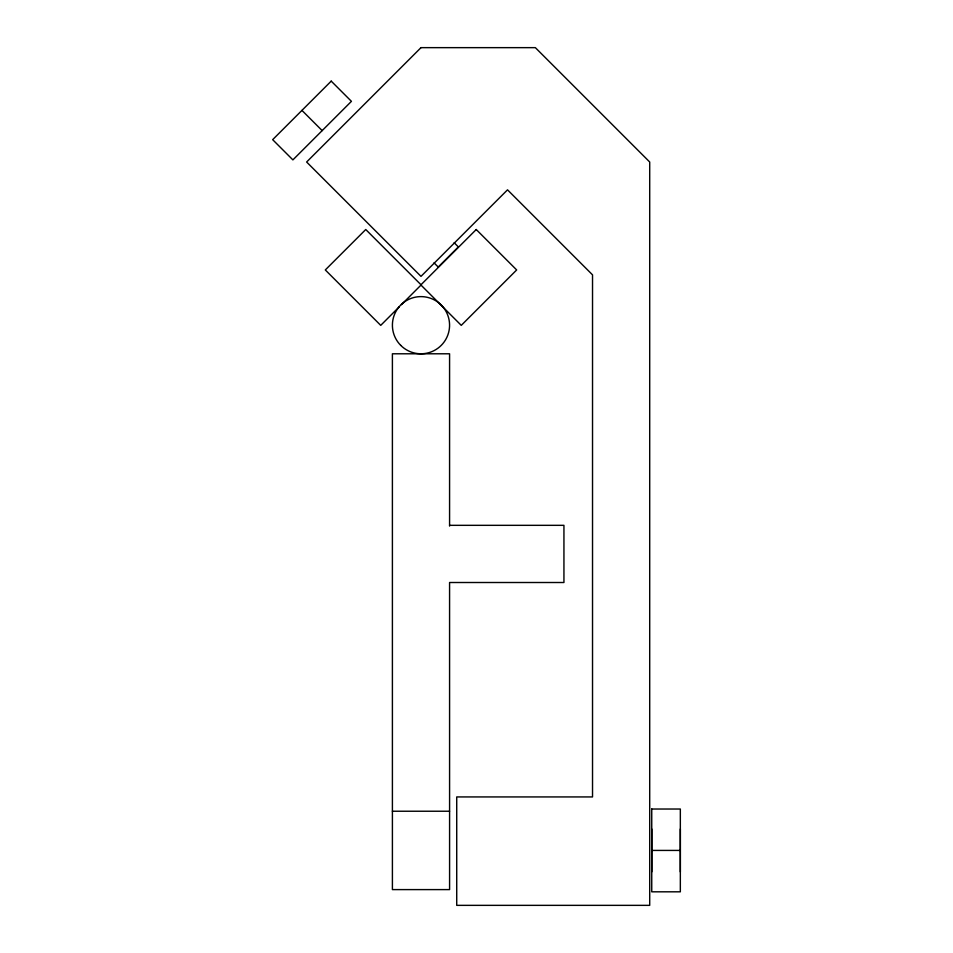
<?xml version="1.0" encoding="UTF-8"?>
<svg xmlns="http://www.w3.org/2000/svg" width="953" height="953" viewBox="0 0 953 953"><rect width="100%" height="100%" fill="white"/><g stroke="black" fill="none" stroke-linecap="round" stroke-linejoin="round"><path stroke-width="1.43" d="M399.378 306.699L380.724 325.366L325.307 269.949L365.749 229.518L421.155 284.923L401.451 304.626M449.578 525.329L563.938 525.329L563.938 582.509L449.578 582.509L449.59 889.602L392.41 889.602L392.398 353.789L449.578 353.789L449.578 526.068M392.398 811.229L449.578 811.229M651.745 850.421L680.335 850.421M454.176 242.729L458.369 246.922L438.225 267.054L434.044 262.873M301.946 110.393L322.162 130.609M680.335 828.979L680.335 871.864M651.745 828.979L651.745 871.864M651.745 809.026L651.745 891.817L680.335 891.817L680.335 809.026L651.745 809.026M331.215 81.124L272.665 139.662L292.893 159.89L351.431 101.34L331.215 81.124M420.988 47.65L306.628 162.01L420.988 276.37L507.52 189.838L592.528 274.857L592.528 796.934L456.725 796.934L456.725 905.35L649.708 905.35L649.708 162.01L535.348 47.65L420.988 47.65M476.238 229.518L420.833 284.923L461.264 325.366L516.669 269.949L476.238 229.518M400.772 345.415A28.59 28.59 0 0 0 448.601 332.597A28.59 28.59 0 0 0 413.59 297.586A28.59 28.59 0 0 0 400.772 345.415"/></g></svg>
